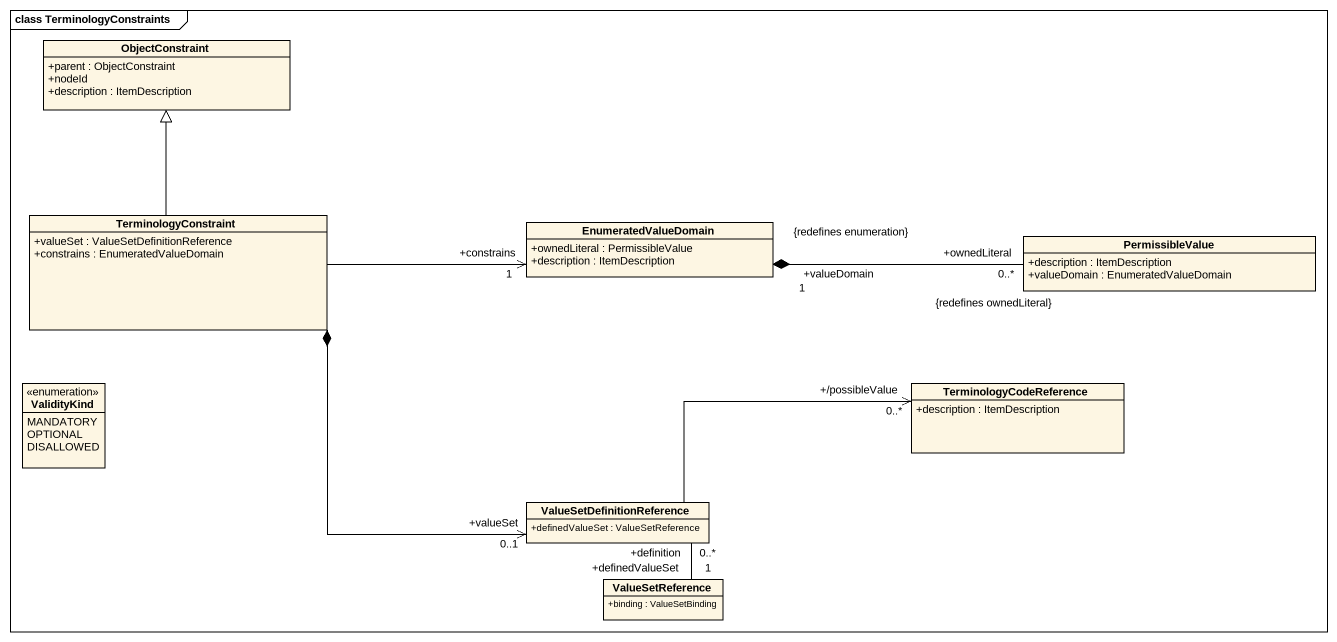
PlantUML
@startuml
mainframe class TerminologyConstraints
hide circle
hide empty members
skinparam classAttributeIconSize 0
class ObjectConstraint {
  +parent : ObjectConstraint
  +nodeId
  +description : ItemDescription
}
class TerminologyConstraint {
  +valueSet : ValueSetDefinitionReference
  +constrains : EnumeratedValueDomain
}
class EnumeratedValueDomain {
  +ownedLiteral : PermissibleValue
  +description : ItemDescription
}
class PermissibleValue {
  +description : ItemDescription
  +valueDomain : EnumeratedValueDomain
}
enum ValidityKind {
  MANDATORY
  OPTIONAL
  DISALLOWED
}
class TerminologyCodeReference {
  +description : ItemDescription
}
class ValueSetDefinitionReference {
  +definedValueSet : ValueSetReference
}
class ValueSetReference {
  +binding : ValueSetBinding
}
TerminologyConstraint -up-|> ObjectConstraint
TerminologyConstraint -right-> "+constrains\n1" EnumeratedValueDomain
TerminologyConstraint *-right-> "0..1\n+valueSet" ValueSetDefinitionReference
EnumeratedValueDomain "+valueDomain\n1\n{redefines enumeration}" *-right- "+ownedLiteral\n0..*\n{redefines ownedLiteral}" PermissibleValue
ValueSetDefinitionReference -right-> "+/possibleValue\n0..*" TerminologyCodeReference
ValueSetDefinitionReference "+definition\n0..*" -- "+definedValueSet\n1" ValueSetReference
@enduml
